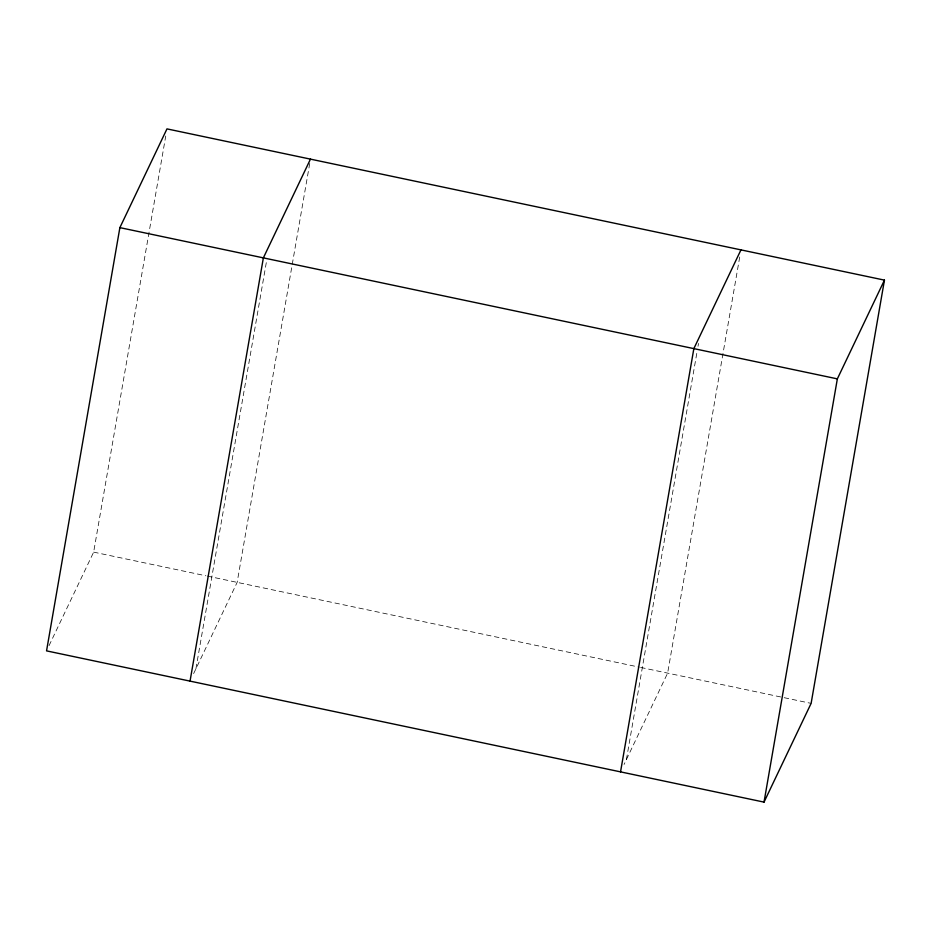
<?xml version="1.0" encoding="UTF-8"?>
<svg xmlns="http://www.w3.org/2000/svg" width="931" height="931" viewBox="0 0 931 931"><rect width="100%" height="100%" fill="white"/><g stroke="black" fill="none" stroke-linecap="round" stroke-linejoin="round"><path stroke-width="0.7" stroke-dasharray="4.66 3.49" d="M49.029 645.672L93.647 552.13L165.741 136.031M195.929 668.772L266.534 261.262M309.732 163.425L237.149 582.375L192.985 674.952M626.412 759.521L697.016 352.011M698.006 346.297L698.506 343.434M739.714 257.026L667.632 673.125L624.061 764.467M93.647 552.13L205.891 575.789M207.31 576.08L639.213 667.131M640.633 667.434L811.122 703.37"/><path stroke-width="1.4" d="M119.878 227.63L46.55 650.874L764.025 802.115L811.122 703.37L884.45 280.126L166.975 128.885L119.878 227.63L837.353 378.87L884.45 280.126M190.04 681.12L263.368 257.875L310.465 159.131M620.535 771.869L693.851 348.625L740.96 249.88M764.025 802.115L837.353 378.87"/></g></svg>
